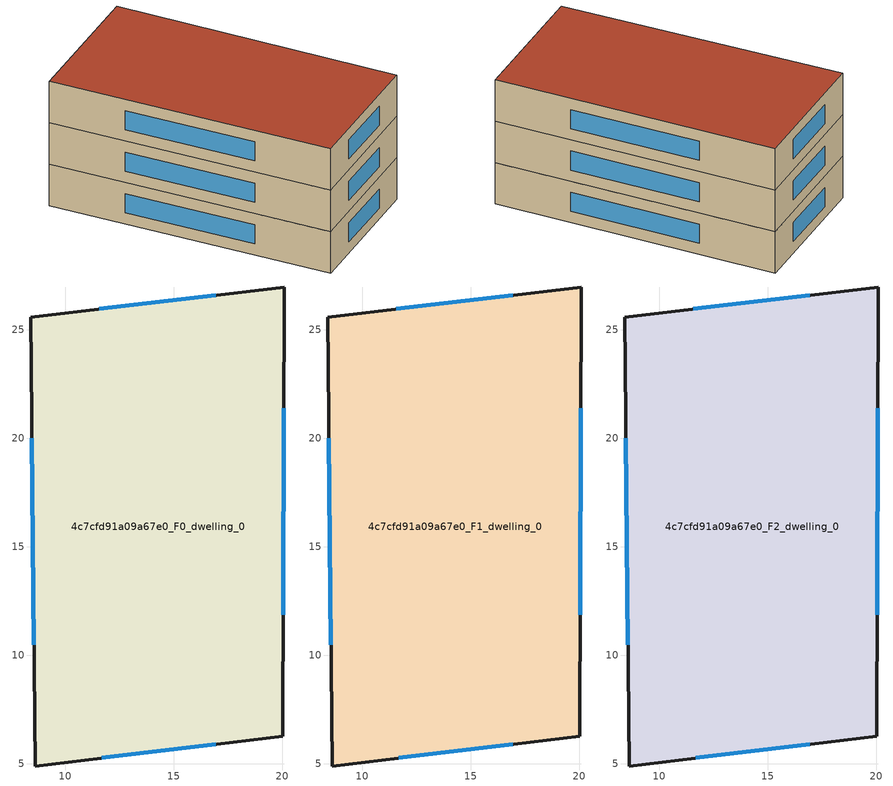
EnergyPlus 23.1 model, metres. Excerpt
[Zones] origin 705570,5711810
4c7cfd91a09a67e0_F0_dwelling_0
 floor ground (EU_floor_Construction): 20.1,26.97 20.03,6.26 8.61,4.9 8.41,25.58 z0
 wall outside (EU_wall_Construction): 8.41,25.58 8.61,4.9 20.03,6.26 20.1,26.97 8.41,25.58 z0:3
 window (EU_Window_Construction): 8.46,19.99 8.56,10.49 / 16.94,26.59 11.57,25.95 / 20.04,11.86 20.08,21.37 / 11.7,5.27 16.94,5.89 z0.81:2.19
4c7cfd91a09a67e0_F1_dwelling_0
 floor to 4c7cfd91a09a67e0_F0_dwelling_0 (EU_floor_Construction): 20.1,26.97 20.02,6.26 8.61,4.9 8.41,25.58 z3
 wall outside (EU_wall_Construction): 8.41,25.58 8.61,4.9 20.03,6.26 20.1,26.97 8.41,25.58 z3:6
 window (EU_Window_Construction): 8.46,19.99 8.56,10.49 / 16.94,26.59 11.57,25.95 / 20.04,11.86 20.08,21.37 / 11.7,5.27 16.94,5.89 z3.81:5.19
4c7cfd91a09a67e0_F2_dwelling_0
 floor to 4c7cfd91a09a67e0_F1_dwelling_0 (EU_floor_Construction): 20.1,26.97 20.02,6.26 8.61,4.9 8.41,25.58 z6
 wall outside (EU_wall_Construction): 8.41,25.58 8.61,4.9 20.03,6.26 20.1,26.97 8.41,25.58 z6:9
 window (EU_Window_Construction): 8.46,19.99 8.56,10.49 / 16.94,26.59 11.57,25.95 / 20.04,11.86 20.08,21.37 / 11.7,5.27 16.94,5.89 z6.81:8.19
 roof outside (EU_roof_Construction): 20.03,6.26 20.1,26.97 8.41,25.58 8.61,4.9 z9
[Building]
EU S2 Campaign: North Axis=0; Terrain=City; Solar Distribution=FullExterior
[Site:Location]
London: Latitude=51.5; Longitude=-0.5; Time Zone=0; Elevation=25
[SizingPeriod:WeatherFileDays]
AnnualSizingPeriod: Begin Month=1; Begin Day of Month=1; End Month=12; End Day of Month=31; Day of Week for Start Day=Monday; Use Weather File Daylight Saving Period=No; Use Weather File Rain and Snow Indicators=No
[MATERIAL]
EU_InternalMass_Material: Roughness=MediumRough; Thickness=0.1; Conductivity=1; Density=1800; Specific Heat=900; Thermal Absorptance=0.9; Solar Absorptance=0.7; Visible Absorptance=0.7
[MATERIAL:NOMASS] Roughness=MediumRough; Thermal Absorptance=0.9; Solar Absorptance=0.7; Visible Absorptance=0.7
Name | Thermal Resistance
EU_wall_NoMass | 0.727863
EU_roof_NoMass | 0.773354
EU_floor_NoMass | 1.79329
[WINDOWMATERIAL:SIMPLEGLAZINGSYSTEM]
EU_Window_SimpleGlazing: UFactor=2.58614; Solar Heat Gain Coefficient=0.76; Visible Transmittance=0.76
[CONSTRUCTION]
EU_wall_Construction: EU_wall_NoMass
EU_roof_Construction: EU_roof_NoMass
EU_floor_Construction: EU_floor_NoMass
EU_Window_Construction: EU_Window_SimpleGlazing
EU_InternalMass_Construction: EU_InternalMass_Material
[ZONE] Type=1; Multiplier=1; Ceiling Height=autocalculate; Volume=717.311; Floor Area=autocalculate; Part of Total Floor Area=Yes
4c7cfd91a09a67e0_F0_dwelling_0; 4c7cfd91a09a67e0_F1_dwelling_0; 4c7cfd91a09a67e0_F2_dwelling_0
[INTERNALMASS] Construction=EU_InternalMass_Construction; Surface Area=239.104
Name | Zone or ZoneList
4c7cfd91a09a67e0_F0_dwelling_0_EU_InternalMass | 4c7cfd91a09a67e0_F0_dwelling_0
4c7cfd91a09a67e0_F1_dwelling_0_EU_InternalMass | 4c7cfd91a09a67e0_F1_dwelling_0
4c7cfd91a09a67e0_F2_dwelling_0_EU_InternalMass | 4c7cfd91a09a67e0_F2_dwelling_0
[OTHEREQUIPMENT] Fuel Type=Electricity; Design Level Calculation Method=Watts/Area; Power per Zone Floor Area=1; Fraction Latent=0; Fraction Radiant=0; Fraction Lost=0; Carbon Dioxide Generation Rate=0; EndUse Subcategory=EU_Step8_InternalGains
Name | Zone or ZoneList or Space or SpaceList | Schedule
EU_Step8_InternalGain_4c7cfd91a09a67e0_F0_dwelling_0_f000 | 4c7cfd91a09a67e0_F0_dwelling_0 | EU_Step8_GainSchedule_4c7cfd91a09a67e0_F0_dwelling_0_f000
EU_Step8_InternalGain_4c7cfd91a09a67e0_F1_dwelling_0_f000 | 4c7cfd91a09a67e0_F1_dwelling_0 | EU_Step8_GainSchedule_4c7cfd91a09a67e0_F1_dwelling_0_f000
EU_Step8_InternalGain_4c7cfd91a09a67e0_F2_dwelling_0_f000 | 4c7cfd91a09a67e0_F2_dwelling_0 | EU_Step8_GainSchedule_4c7cfd91a09a67e0_F2_dwelling_0_f000
[ZONEVENTILATION:DESIGNFLOWRATE] Schedule=EU_AlwaysOn; Design Flow Rate Calculation Method=AirChanges/Hour; Air Changes per Hour=0.484901; Ventilation Type=Natural; Fan Pressure Rise=0; Fan Total Efficiency=1; Constant Term Coefficient=1; Temperature Term Coefficient=0; Velocity Term Coefficient=0; Velocity Squared Term Coefficient=0; Minimum Indoor Temperature=-100; Maximum Indoor Temperature=100; Delta Temperature=-100; Minimum Outdoor Temperature=-100; Maximum Outdoor Temperature=100; Maximum Wind Speed=40
Name | Zone or ZoneList or Space or SpaceList
EU_ConstantAir_4c7cfd91a09a67e0_F0_dwelling_0 | 4c7cfd91a09a67e0_F0_dwelling_0
EU_ConstantAir_4c7cfd91a09a67e0_F1_dwelling_0 | 4c7cfd91a09a67e0_F1_dwelling_0
EU_ConstantAir_4c7cfd91a09a67e0_F2_dwelling_0 | 4c7cfd91a09a67e0_F2_dwelling_0
[HVACTEMPLATE:THERMOSTAT] Constant Heating Setpoint=20; Constant Cooling Setpoint=50
EU_HeatOnly_4c7cfd91a09a67e0_F0_dwelling_0; EU_HeatOnly_4c7cfd91a09a67e0_F1_dwelling_0; EU_HeatOnly_4c7cfd91a09a67e0_F2_dwelling_0
[HVACTEMPLATE:ZONE:IDEALLOADSAIRSYSTEM] System Availability Schedule=EU_AlwaysOn; Maximum Heating Supply Air Temperature=50; Minimum Cooling Supply Air Temperature=13; Maximum Heating Supply Air Humidity Ratio=0.0156; Minimum Cooling Supply Air Humidity Ratio=0.0077; Heating Limit=NoLimit; Cooling Limit=NoLimit; Heating Availability Schedule=EU_AlwaysOn; Cooling Availability Schedule=EU_CoolingOff; Dehumidification Control Type=ConstantSensibleHeatRatio; Cooling Sensible Heat Ratio=0.7; Dehumidification Setpoint=60; Humidification Control Type=None; Humidification Setpoint=30; Outdoor Air Method=None; Outdoor Air Flow Rate per Person=0.00944; Outdoor Air Flow Rate per Zone Floor Area=0; Outdoor Air Flow Rate per Zone=0; Demand Controlled Ventilation Type=None; Outdoor Air Economizer Type=NoEconomizer; Heat Recovery Type=None; Sensible Heat Recovery Effectiveness=0.7; Latent Heat Recovery Effectiveness=0.65
Name | Template Thermostat
4c7cfd91a09a67e0_F0_dwelling_0 | EU_HeatOnly_4c7cfd91a09a67e0_F0_dwelling_0
4c7cfd91a09a67e0_F1_dwelling_0 | EU_HeatOnly_4c7cfd91a09a67e0_F1_dwelling_0
4c7cfd91a09a67e0_F2_dwelling_0 | EU_HeatOnly_4c7cfd91a09a67e0_F2_dwelling_0
[SIZING:ZONE] Zone Cooling Design Supply Air Temperature Input Method=SupplyAirTemperature; Zone Cooling Design Supply Air Temperature=13; Zone Heating Design Supply Air Temperature Input Method=SupplyAirTemperature; Zone Heating Design Supply Air Temperature=50; Zone Cooling Design Supply Air Humidity Ratio=0.008; Zone Heating Design Supply Air Humidity Ratio=0.008; Cooling Design Air Flow Method=DesignDay; Cooling Design Air Flow Rate=0; Cooling Minimum Air Flow per Zone Floor Area=0.000762; Cooling Minimum Air Flow=0; Cooling Minimum Air Flow Fraction=0.2; Heating Design Air Flow Method=DesignDay; Heating Design Air Flow Rate=0; Heating Maximum Air Flow per Zone Floor Area=0.002032; Heating Maximum Air Flow=0.141576; Heating Maximum Air Flow Fraction=0.3; Account for Dedicated Outdoor Air System=No; Dedicated Outdoor Air System Control Strategy=NeutralSupplyAir; Dedicated Outdoor Air Low Setpoint Temperature for Design=autosize; Dedicated Outdoor Air High Setpoint Temperature for Design=autosize; Zone Load Sizing Method=Sensible Load Only No Latent Load; Zone Latent Cooling Design Supply Air Humidity Ratio Input Method=HumidityRatioDifference; Zone Cooling Design Supply Air Humidity Ratio Difference=0.005; Zone Latent Heating Design Supply Air Humidity Ratio Input Method=HumidityRatioDifference; Zone Humidification Design Supply Air Humidity Ratio Difference=0.005
4c7cfd91a09a67e0_F0_dwelling_0; 4c7cfd91a09a67e0_F1_dwelling_0; 4c7cfd91a09a67e0_F2_dwelling_0
[SCHEDULE:CONSTANT]
Name | Hourly Value
EU_AlwaysOn | 1
EU_CoolingOff | 0
[SCHEDULE:FILE] Column Number=1; Rows to Skip at Top=0; Number of Hours of Data=8760; Column Separator=Comma; Interpolate to Timestep=No; Minutes per Item=60; Adjust Schedule for Daylight Savings=Yes
Name | File
EU_Step8_GainSchedule_4c7cfd91a09a67e0_F0_dwelling_0_f000 | ../../schedules/4c7cfd91a09a67e0/4c7cfd91a09a67e0_F0_dwelling_0_f000_gain.csv
EU_Step8_GainSchedule_4c7cfd91a09a67e0_F1_dwelling_0_f000 | ../../schedules/4c7cfd91a09a67e0/4c7cfd91a09a67e0_F1_dwelling_0_f000_gain.csv
EU_Step8_GainSchedule_4c7cfd91a09a67e0_F2_dwelling_0_f000 | ../../schedules/4c7cfd91a09a67e0/4c7cfd91a09a67e0_F2_dwelling_0_f000_gain.csv
